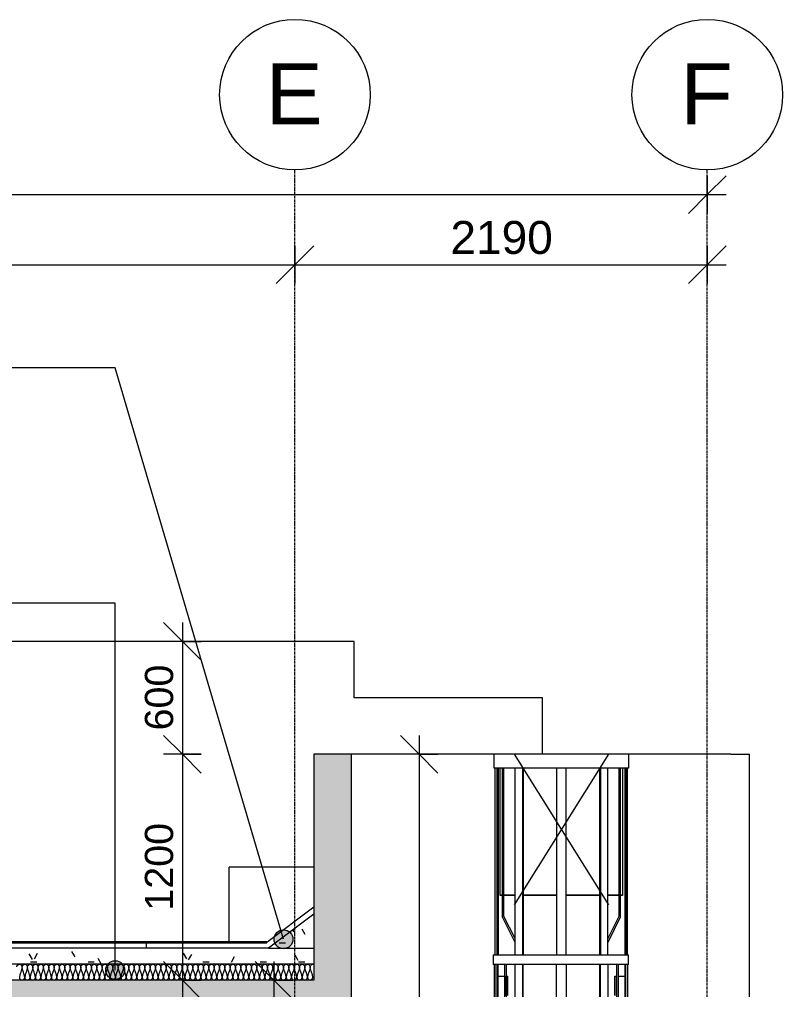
# Model space of a CAD drawing. Header units: millimetres. Extents: x -25665 to 60211, y -6376 to 13478.
# Drawn here: x 3259 to 7312, y 7500 to 12654 of the extents above; entities that cross this region are included whole.
import ezdxf

# ---------------------------------------------------------------- set-up
doc = ezdxf.new("R2010")
doc.units = ezdxf.units.MM
doc.linetypes.add('Grid Line', pattern=[22.225, 12.7, -3.175, 3.175, -3.175])
for name, color, linetype, lineweight in [('A-ANNO-DIMS', 211, 'Continuous', 9), ('A-ANNO-DIMS-100', 211, 'Continuous', 9), ('A-DETL', 90, 'Continuous', 9), ('A-DETL-GENF', 92, 'Continuous', 9), ('A-DETL-THIN', 151, 'Continuous', 9), ('A-FLOR', 192, 'Continuous', 9), ('A-FLOR-MCUT', 51, 'Continuous', 9), ('A-FLOR-PATT', 8, 'Continuous', 35), ('A-GENM', 13, 'Continuous', 9), ('A-WALL', 113, 'Continuous', 9), ('G-ANNO-TEXT', 231, 'Continuous', 9), ('S-GRID', 1, 'Continuous', 9), ('S-GRID-IDEN', 1, 'Continuous', 9)]:
    doc.layers.add(name, color=color, linetype=linetype, lineweight=lineweight)
doc.styles.add('Arial_1', font='arial.ttf', dxfattribs={"height": 325})
doc.styles.add('Arial_4', font='arial.ttf', dxfattribs={"height": 150})
doc.styles.add('Arial_9', font='arial.ttf', dxfattribs={"height": 175})
doc.dimstyles.new('100', dxfattribs={"dimscale": 304.8, "dimtxt": 153.03891, "dimasz": 0.656168, "dimexe": 0.328084, "dimexo": 0.0625, "dimgap": 0.016404, "dimtad": 1, "dimdec": 0, "dimzin": 0, "dimdsep": 46, "dimtxsty": 'Arial_4', "dimblk1": 'OBLIQUE', "dimblk2": 'OBLIQUE', "dimsah": 1, "dimcen": 0.09, "dimdle": 0.328084, "dimazin": 0, "dimtfac": 1, "dimtdec": 4, "dimtix": 1, "dimtmove": 0, "dimatfit": 3, "dimfxl": 0.328084, "dimfxlon": 1, "dimtvp": 1, "dimtolj": 1, "dimtzin": 0, "dimarcsym": 2})
doc.dimstyles.new('grid-dim', dxfattribs={"dimscale": 304.8, "dimtxt": 178.545395, "dimasz": 0.656168, "dimexe": 0.328084, "dimexo": 0.0625, "dimgap": 0.016404, "dimtad": 1, "dimdec": 0, "dimzin": 0, "dimdsep": 46, "dimtxsty": 'Arial_9', "dimblk1": 'OBLIQUE', "dimblk2": 'OBLIQUE', "dimsah": 1, "dimcen": 0.09, "dimdle": 0.328084, "dimazin": 0, "dimtfac": 1, "dimtdec": 4, "dimtix": 1, "dimtmove": 0, "dimatfit": 3, "dimfxl": 0.328084, "dimfxlon": 1, "dimtvp": 1, "dimtolj": 1, "dimtzin": 0, "dimarcsym": 2})
pattern_1 = [(0, (-2066.66, 4700), (406.4, 101.6), [33.528, -271.272, 33.528, -271.272, -1625.6]), (0, (-2066.66, 4700), (406.4, 101.6), [-609.6, 33.528, -576.072, 33.528, -271.272, -711.2]), (0, (-2066.66, 4700), (406.4, 101.6), [-1524, 33.528, -169.672, 33.528, -474.472]), (120, (-1914.26, 4750.8), (-291.1882, 301.1527), [33.528, -271.272, 33.528, -271.272, -1625.6]), (120, (-1914.26, 4750.8), (-291.1882, 301.1527), [-609.6, 33.528, -576.072, 33.528, -271.272, -711.2]), (120, (-1914.26, 4750.8), (-291.1882, 301.1527), [-1524, 33.528, -169.672, 33.528, -474.472]), (240, (-1863.46, 4954), (-115.2118, -402.7527), [33.528, -271.272, 33.528, -271.272, -1625.6]), (240, (-1863.46, 4954), (-115.2118, -402.7527), [-609.6, 33.528, -576.072, 33.528, -271.272, -711.2]), (240, (-1863.46, 4954), (-115.2118, -402.7527), [-1524, 33.528, -169.672, 33.528, -474.472])]

# ---------------------------------------------------------------- blocks, each defined once
blk = doc.blocks.new('Generic Models 2 - Generic Models 1-700113-Section - A')
at = {"layer": 'A-GENM'}
for p in [(7037.2, 8750), (7137.2, 300)]:
    blk.add_line(p, (7137.2, 8750), dxfattribs=at)
blk = doc.blocks.new('Ladder_complete_5314 - Ladder_complete_5314-1763503-Section - A')
at = {"layer": 'A-GENM'}
for p, q in [((5778.4, 8751.8), (5778.4, 8675.6)), ((5779.7, 8751.8), (6494.6, 8751.8)), ((6495.9, 8675.6), (6495.9, 8751.8)), ((6494.6, 8675.6), (5779.7, 8675.6)), ((5785.7, 7685), (5785.7, 8675.6)), ((5794.5, 8675.6), (5794.5, 7685)), ((5800.8, 8675.6), (5800.8, 7685)), ((5822.8, 8675.6), (5822.8, 7886)), ((5832.4, 7888.2), (5832.4, 8675.6)), ((5891.2, 7685), (5891.2, 8675.6)), ((5930.1, 8675.6), (5930.1, 7685)), ((5934.2, 8675.6), (5934.2, 7685)), ((6111.8, 8675.6), (6111.8, 7685)), ((6162.6, 7685), (6162.6, 8675.6)), ((6340.2, 8675.6), (6340.2, 7685)), ((6344.2, 8675.6), (6344.2, 7685)), ((6383.2, 7685), (6383.2, 8675.6)), ((6442, 8675.6), (6442, 7888.2)), ((6451.5, 7886), (6451.5, 8675.6)), ((6473.6, 8675.6), (6473.6, 7685)), ((6479.8, 8675.6), (6479.8, 7685)), ((6488.7, 7685), (6488.7, 8675.6)), ((5891.2, 7770.6), (5832.4, 7888.2)), ((6442, 7888.2), (6383.2, 7770.6)), ((5822.8, 7886), (5891.2, 7749.3)), ((6383.2, 7749.3), (6451.5, 7886)), ((5775.7, 7685), (5775.7, 7634.2)), ((5775.7, 7685), (6493.3, 7685)), ((6493.3, 7634.2), (6493.3, 7685)), ((6493.3, 7634.2), (5775.7, 7634.2)), ((5782.1, 6335.1), (5782.1, 7634.2)), ((5785.7, 6335.1), (5785.7, 7634.2)), ((5794.5, 7634.2), (5794.5, 6335.1)), ((5800.8, 6335.1), (5800.8, 7634.2)), ((5834.7, 7634.2), (5834.7, 6335.1)), ((5844.2, 7634.2), (5844.2, 6335.1)), ((5891.2, 6335.1), (5891.2, 7634.2)), ((5930.1, 7634.2), (5930.1, 6335.1)), ((5934.2, 6335.1), (5934.2, 7634.2)), ((6111.8, 6335.1), (6111.8, 7634.2)), ((6162.6, 7634.2), (6162.6, 6335.1)), ((6340.2, 7634.2), (6340.2, 6335.1)), ((6344.2, 6335.1), (6344.2, 7634.2)), ((6383.2, 7634.2), (6383.2, 6335.1)), ((6430.1, 7634.2), (6430.1, 6335.1)), ((6439.7, 7634.2), (6439.7, 6335.1)), ((6473.6, 7634.2), (6473.6, 6335.1)), ((6479.8, 6335.1), (6479.8, 7634.2)), ((6488.7, 7634.2), (6488.7, 6335.1)), ((5800.6, 7570.7), (5834.7, 7570.7)), ((5844.2, 7570.7), (5853.7, 7570.7)), ((5844.2, 7469.1), (5844.2, 7570.7)), ((5853.7, 7469.1), (5853.7, 7570.7)), ((6420.6, 7570.7), (6430.1, 7570.7)), ((6420.6, 7469.1), (6420.6, 7570.7)), ((6430.1, 7469.1), (6430.1, 7570.7)), ((6439.7, 7570.7), (6473.8, 7570.7))]:
    blk.add_line(p, q, dxfattribs=at)
blk = doc.blocks.new('Chequered plate - Chequered plate-1756850-Section - A')
at = {"layer": 'A-GENM'}
h = blk.add_hatch(dxfattribs=at)
h.set_pattern_fill('FP_12', color=256, style=0, pattern_type=2)
h.set_pattern_definition([(45, (-2066.66, 4700), (-212.132, 212.132), []), (135, (-2066.66, 4700), (-212.132, -212.132), [])])
h.paths.add_polyline_path([(6111.8, 8000), (6111.8, 8004), (5934.2, 8004), (5934.2, 8000), (6071.1, 8000)])
h.paths.add_polyline_path([(6458.6, 8000), (6462.2, 8000), (6462.2, 8004), (6451.5, 8004), (6451.5, 8000)])
h.paths.add_polyline_path([(5815.7, 8000), (5822.8, 8000), (5822.8, 8004), (5812.2, 8004), (5812.2, 8000)])
h.paths.add_polyline_path([(5832.4, 8000), (5891.2, 8000), (5891.2, 8004), (5832.4, 8004)])
h.paths.add_polyline_path([(6423.8, 8000), (6442, 8000), (6442, 8004), (6383.2, 8004), (6383.2, 8000)])
h.paths.add_polyline_path([(6203.2, 8000), (6340.2, 8000), (6340.2, 8004), (6162.6, 8004), (6162.6, 8000)])
for p, q in [((5812.2, 8004), (5822.8, 8004)), ((5812.2, 8000), (5812.2, 8004)), ((5822.8, 8000), (5812.2, 8000)), ((5832.4, 8004), (5891.2, 8004)), ((5891.2, 8000), (5832.4, 8000)), ((5934.2, 8004), (6111.8, 8004)), ((6111.8, 8000), (5934.2, 8000)), ((6162.6, 8004), (6340.2, 8004)), ((6340.2, 8000), (6162.6, 8000)), ((6383.2, 8004), (6442, 8004)), ((6442, 8000), (6383.2, 8000)), ((6451.5, 8004), (6462.2, 8004)), ((6462.2, 8000), (6451.5, 8000)), ((6462.2, 8004), (6462.2, 8000))]:
    blk.add_line(p, q, dxfattribs=at)
blk = doc.blocks.new('Grid - 100-grid-312781-Section - A')
at = {"layer": 'S-GRID-IDEN'}
blk.add_circle((-9887.8, 12254.4), 400, dxfattribs=at)
blk = doc.blocks.new('DIMBLOCK15-Section - A')
at = {"layer": 'A-ANNO-DIMS-100', "transparency": 16777216}
for p, q in [((4125, 9350), (4025, 9450)), ((4125, 9450), (4125, 8750)), ((4225, 9350), (4025, 9350)), ((4125, 9350), (4225, 9250)), ((4125, 9350), (4225, 9350)), ((4125, 8750), (4025, 8850)), ((4225, 8750), (4025, 8750)), ((4125, 8750), (4225, 8650)), ((4125, 8750), (4225, 8750))]:
    blk.add_line(p, q, dxfattribs=at)
at = {"layer": 'A-ANNO-DIMS-100', "color": 0, "transparency": 16777216, "insert": (3925.2, 8876.9), "char_height": 150, "width": 415.324, "attachment_point": 1, "rotation": 90, "line_spacing_factor": 0.941778, "style": 'Arial_4'}
blk.add_mtext('600', dxfattribs=at)
blk = doc.blocks.new('_Oblique')
at = {"color": 0, "linetype": 'ByBlock', "lineweight": -2}
blk.add_line((-0.5, -0.5), (0.5, 0.5), dxfattribs=at)
blk = doc.blocks.new('DIMBLOCK16-Section - A')
at = {"layer": 'A-ANNO-DIMS-100', "transparency": 16777216}
for p, q in [((4125, 8750), (4025, 8850)), ((4225, 8750), (4025, 8750)), ((4125, 8750), (4125, 7550)), ((4125, 8750), (4225, 8650)), ((4125, 8750), (4225, 8750)), ((4125, 7550), (4025, 7650)), ((4225, 7550), (4025, 7550)), ((4125, 7550), (4225, 7450)), ((4125, 7550), (4225, 7550))]:
    blk.add_line(p, q, dxfattribs=at)
at = {"layer": 'A-ANNO-DIMS-100', "color": 0, "transparency": 16777216, "insert": (3925.2, 7919.3), "char_height": 150, "width": 553.765, "attachment_point": 1, "rotation": 90, "line_spacing_factor": 0.941778, "style": 'Arial_4'}
blk.add_mtext('1200', dxfattribs=at)
blk = doc.blocks.new('DIMBLOCK17-Section - A')
at = {"layer": 'A-ANNO-DIMS-100', "transparency": 16777216}
for p, q in [((4125, 7550), (4025, 7650)), ((4225, 7550), (4025, 7550)), ((4125, 7550), (4125, 4050)), ((4125, 7550), (4225, 7450)), ((4125, 7550), (4225, 7550)), ((4125, 4050), (4025, 4150)), ((4225, 4050), (4025, 4050)), ((4125, 4050), (4225, 3950)), ((4125, 4050), (4225, 4050))]:
    blk.add_line(p, q, dxfattribs=at)
at = {"layer": 'A-ANNO-DIMS-100', "color": 0, "transparency": 16777216, "insert": (3925.2, 5569.3), "char_height": 150, "width": 553.765, "attachment_point": 1, "rotation": 90, "line_spacing_factor": 0.941778, "style": 'Arial_4'}
blk.add_mtext('3500', dxfattribs=at)
blk = doc.blocks.new('DIMBLOCK27-Section - A')
at = {"layer": 'A-ANNO-DIMS-100', "transparency": 16777216}
for p, q in [((5382, 8750), (5282, 8850)), ((5382, 8850), (5382, 1650)), ((5482, 8750), (5282, 8750)), ((5382, 8750), (5482, 8650)), ((5382, 8750), (5482, 8750)), ((5382, 1650), (5282, 1750)), ((5282, 1650), (5482, 1650)), ((5382, 1650), (5282, 1650)), ((5382, 1650), (5482, 1550))]:
    blk.add_line(p, q, dxfattribs=at)
at = {"layer": 'A-ANNO-DIMS-100', "color": 0, "transparency": 16777216, "insert": (5182.2, 4969.3), "char_height": 150, "width": 553.765, "attachment_point": 1, "rotation": 90, "line_spacing_factor": 0.941778, "style": 'Arial_4'}
blk.add_mtext('7100', dxfattribs=at)
blk = doc.blocks.new('DIMBLOCK29-Section - A')
at = {"layer": 'A-ANNO-DIMS-100', "transparency": 16777216}
for p, q in [((4610.5, 7550), (4510.5, 7650)), ((4610.5, 7650), (4610.5, 4050)), ((4710.5, 7550), (4510.5, 7550)), ((4610.5, 7550), (4710.5, 7450)), ((4610.5, 7550), (4710.5, 7550)), ((4610.5, 4050), (4510.5, 4150)), ((4710.5, 4050), (4510.5, 4050)), ((4610.5, 4050), (4710.5, 3950)), ((4610.5, 4050), (4710.5, 4050))]:
    blk.add_line(p, q, dxfattribs=at)
at = {"layer": 'A-ANNO-DIMS-100', "color": 0, "transparency": 16777216, "insert": (4410.8, 5569.3), "char_height": 150, "width": 553.765, "attachment_point": 1, "rotation": 90, "line_spacing_factor": 0.941778, "style": 'Arial_4'}
blk.add_mtext('3500', dxfattribs=at)
blk = doc.blocks.new('DIMBLOCK41-Section - A')
at = {"layer": 'A-ANNO-DIMS-100', "transparency": 16777216}
for p, q in [((537.2, 11351.2), (637.2, 11451.2)), ((537.2, 11451.2), (537.2, 11251.2)), ((537.2, 11351.2), (537.2, 11451.2)), ((4722.2, 11351.2), (4822.2, 11451.2)), ((4722.2, 11451.2), (4722.2, 11251.2)), ((4722.2, 11351.2), (4722.2, 11451.2)), ((537.2, 11351.2), (437.2, 11251.2)), ((537.2, 11351.2), (4722.2, 11351.2)), ((4722.2, 11351.2), (4622.2, 11251.2))]:
    blk.add_line(p, q, dxfattribs=at)
at = {"layer": 'A-ANNO-DIMS-100', "color": 0, "transparency": 16777216, "insert": (2360.5, 11583.4), "char_height": 175, "width": 646.06, "attachment_point": 1, "line_spacing_factor": 0.941778, "style": 'Arial_9'}
blk.add_mtext('4185', dxfattribs=at)
blk = doc.blocks.new('DIMBLOCK42-Section - A')
at = {"layer": 'A-ANNO-DIMS-100', "transparency": 16777216}
for p, q in [((4722.2, 11351.2), (4822.2, 11451.2)), ((4722.2, 11451.2), (4722.2, 11251.2)), ((4722.2, 11351.2), (4722.2, 11451.2)), ((6912.2, 11351.2), (7012.2, 11451.2)), ((6912.2, 11451.2), (6912.2, 11251.2)), ((6912.2, 11351.2), (6912.2, 11451.2)), ((4722.2, 11351.2), (4622.2, 11251.2)), ((4722.2, 11351.2), (7012.2, 11351.2)), ((6912.2, 11351.2), (6812.2, 11251.2))]:
    blk.add_line(p, q, dxfattribs=at)
at = {"layer": 'A-ANNO-DIMS-100', "color": 0, "transparency": 16777216, "insert": (5548, 11583.4), "char_height": 175, "width": 646.06, "attachment_point": 1, "line_spacing_factor": 0.941778, "style": 'Arial_9'}
blk.add_mtext('2190', dxfattribs=at)
blk = doc.blocks.new('DIMBLOCK43-Section - A')
at = {"layer": 'A-ANNO-DIMS-100', "transparency": 16777216}
for p, q in [((-17977.8, 11723.7), (-17877.8, 11823.7)), ((-17977.8, 11823.7), (-17977.8, 11623.7)), ((-17977.8, 11723.7), (-17977.8, 11823.7)), ((6912.2, 11723.7), (7012.2, 11823.7)), ((6912.2, 11823.7), (6912.2, 11623.7)), ((6912.2, 11723.7), (6912.2, 11823.7)), ((-18077.8, 11723.7), (7012.2, 11723.7)), ((-17977.8, 11723.7), (-18077.8, 11623.7)), ((6912.2, 11723.7), (6812.2, 11623.7))]:
    blk.add_line(p, q, dxfattribs=at)
at = {"layer": 'A-ANNO-DIMS-100', "color": 0, "transparency": 16777216, "insert": (-5869.3, 11955.9), "char_height": 175, "width": 807.575, "attachment_point": 1, "line_spacing_factor": 0.941778, "style": 'Arial_9'}
blk.add_mtext('24890', dxfattribs=at)

msp = doc.modelspace()

# ---------------------------------------------------------------- hatches: boundary and pattern name
at = {"layer": 'A-DETL-GENF'}
h = msp.add_hatch(color=253, dxfattribs=at)
h.paths.add_polyline_path([(4981.3, 7050), (5022.2, 7050), (5022.2, 8750), (4822.2, 8750), (4822.2, 7550), (-6827.8, 7550), (-6827.8, 7690), (-7027.8, 7690), (-7027.8, 7550), (-8428.1, 7550), (-8428.1, 7850), (-8678.1, 7850), (-8678.1, 7050), (-8428.1, 7050), (-8428.1, 7350), (4772.2, 7350), (4772.2, 7050), (4933.8, 7050)])
h.paths.add_polyline_path([(-7027.8, 7950), (-6827.8, 7950), (-6827.8, 8750), (-7027.8, 8750), (-7027.8, 8630.9)])
at = {"layer": 'A-DETL-GENF', "lineweight": 18}
h = msp.add_hatch(dxfattribs=at)
h.set_pattern_fill('FP_3', color=250, style=0, pattern_type=2)
h.set_pattern_definition(pattern_1)
h.paths.add_polyline_path([(4822.2, 7720), (4822.2, 7900), (4582.2, 7720), (4772.2, 7720)])
at = {"layer": 'A-FLOR-PATT', "lineweight": 9}
h = msp.add_hatch(dxfattribs=at)
h.set_pattern_fill('FP_2', color=256, style=0, pattern_type=2)
h.set_pattern_definition([(90, (-2066.7, 4700), (-2000, 1e-13), [])])
h.paths.add_polyline_path([(-2060.1, 7720), (4582.2, 7720), (4572.2, 7750), (-2060.1, 7750)])
h = msp.add_hatch(dxfattribs=at)
h.set_pattern_fill('FP_3', color=256, style=0, pattern_type=2)
h.set_pattern_definition(pattern_1)
h.paths.add_polyline_path([(3394.4, 7635), (4822.2, 7635), (4822.2, 7720), (-2060.1, 7720), (-2060.1, 7635), (3187.2, 7635)])
at = {"layer": 'G-ANNO-TEXT'}
h = msp.add_hatch(color=7, dxfattribs=at)
edge = h.paths.add_edge_path()
edge.add_arc((4661.7, 7767.3), 50, 0, 360)
h = msp.add_hatch(color=7, dxfattribs=at)
edge = h.paths.add_edge_path()
edge.add_arc((3767.6, 7603.6), 50, 0, 360)

# ---------------------------------------------------------------- linework, layer by layer
at = {"layer": 'A-DETL'}
for points in [[(3244.7, 7620.8), (3244.7, 7627.5), (3258.8, 7642.5), (3273, 7627.5), (3273, 7620.8)], [(3273, 7620.8), (3273, 7627.5), (3287.2, 7642.5), (3301.3, 7627.5), (3301.3, 7620.8)], [(3301.3, 7620.8), (3301.3, 7627.5), (3315.5, 7642.5), (3329.7, 7627.5), (3329.7, 7620.8)], [(3329.7, 7620.8), (3329.7, 7627.5), (3343.8, 7642.5), (3358, 7627.5), (3358, 7620.8)], [(3358, 7620.8), (3358, 7627.5), (3372.2, 7642.5), (3386.3, 7627.5), (3386.3, 7620.8)], [(3386.3, 7620.8), (3386.3, 7627.5), (3400.5, 7642.5), (3414.7, 7627.5), (3414.7, 7620.8)], [(3414.7, 7620.8), (3414.7, 7627.5), (3428.8, 7642.5), (3443, 7627.5), (3443, 7620.8)], [(3443, 7620.8), (3443, 7627.5), (3457.2, 7642.5), (3471.3, 7627.5), (3471.3, 7620.8)], [(3471.3, 7620.8), (3471.3, 7627.5), (3485.5, 7642.5), (3499.7, 7627.5), (3499.7, 7620.8)], [(3499.7, 7620.8), (3499.7, 7627.5), (3513.8, 7642.5), (3528, 7627.5), (3528, 7620.8)], [(3528, 7620.8), (3528, 7627.5), (3542.2, 7642.5), (3556.3, 7627.5), (3556.3, 7620.8)], [(3556.3, 7620.8), (3556.3, 7627.5), (3570.5, 7642.5), (3584.7, 7627.5), (3584.7, 7620.8)], [(3584.7, 7620.8), (3584.7, 7627.5), (3598.8, 7642.5), (3613, 7627.5), (3613, 7620.8)], [(3613, 7620.8), (3613, 7627.5), (3627.2, 7642.5), (3641.3, 7627.5), (3641.3, 7620.8)], [(3641.3, 7620.8), (3641.3, 7627.5), (3655.5, 7642.5), (3669.7, 7627.5), (3669.7, 7620.8)], [(3669.7, 7620.8), (3669.7, 7627.5), (3683.8, 7642.5), (3698, 7627.5), (3698, 7620.8)], [(3698, 7620.8), (3698, 7627.5), (3712.2, 7642.5), (3726.3, 7627.5), (3726.3, 7620.8)], [(3726.3, 7620.8), (3726.3, 7627.5), (3740.5, 7642.5), (3754.7, 7627.5), (3754.7, 7620.8)], [(3754.7, 7620.8), (3754.7, 7627.5), (3768.8, 7642.5), (3783, 7627.5), (3783, 7620.8)], [(3783, 7620.8), (3783, 7627.5), (3797.2, 7642.5), (3811.3, 7627.5), (3811.3, 7620.8)], [(3811.3, 7620.8), (3811.3, 7627.5), (3825.5, 7642.5), (3839.7, 7627.5), (3839.7, 7620.8)], [(3839.7, 7620.8), (3839.7, 7627.5), (3853.8, 7642.5), (3868, 7627.5), (3868, 7620.8)], [(3868, 7620.8), (3868, 7627.5), (3882.2, 7642.5), (3896.3, 7627.5), (3896.3, 7620.8)], [(3896.3, 7620.8), (3896.3, 7627.5), (3910.5, 7642.5), (3924.7, 7627.5), (3924.7, 7620.8)], [(3924.7, 7620.8), (3924.7, 7627.5), (3938.8, 7642.5), (3953, 7627.5), (3953, 7620.8)], [(3953, 7620.8), (3953, 7627.5), (3967.2, 7642.5), (3981.3, 7627.5), (3981.3, 7620.8)], [(3981.3, 7620.8), (3981.3, 7627.5), (3995.5, 7642.5), (4009.7, 7627.5), (4009.7, 7620.8)], [(4009.7, 7620.8), (4009.7, 7627.5), (4023.8, 7642.5), (4038, 7627.5), (4038, 7620.8)], [(4038, 7620.8), (4038, 7627.5), (4052.2, 7642.5), (4066.3, 7627.5), (4066.3, 7620.8)], [(4066.3, 7620.8), (4066.3, 7627.5), (4080.5, 7642.5), (4094.7, 7627.5), (4094.7, 7620.8)], [(4094.7, 7620.8), (4094.7, 7627.5), (4108.8, 7642.5), (4123, 7627.5), (4123, 7620.8)], [(4123, 7620.8), (4123, 7627.5), (4137.2, 7642.5), (4151.3, 7627.5), (4151.3, 7620.8)], [(4151.3, 7620.8), (4151.3, 7627.5), (4165.5, 7642.5), (4179.7, 7627.5), (4179.7, 7620.8)], [(4179.7, 7620.8), (4179.7, 7627.5), (4193.8, 7642.5), (4208, 7627.5), (4208, 7620.8)], [(4208, 7620.8), (4208, 7627.5), (4222.2, 7642.5), (4236.3, 7627.5), (4236.3, 7620.8)], [(4236.3, 7620.8), (4236.3, 7627.5), (4250.5, 7642.5), (4264.7, 7627.5), (4264.7, 7620.8)], [(4264.7, 7620.8), (4264.7, 7627.5), (4278.8, 7642.5), (4293, 7627.5), (4293, 7620.8)], [(4293, 7620.8), (4293, 7627.5), (4307.2, 7642.5), (4321.3, 7627.5), (4321.3, 7620.8)], [(4321.3, 7620.8), (4321.3, 7627.5), (4335.5, 7642.5), (4349.7, 7627.5), (4349.7, 7620.8)], [(4349.7, 7620.8), (4349.7, 7627.5), (4363.8, 7642.5), (4378, 7627.5), (4378, 7620.8)], [(4378, 7620.8), (4378, 7627.5), (4392.2, 7642.5), (4406.3, 7627.5), (4406.3, 7620.8)], [(4406.3, 7620.8), (4406.3, 7627.5), (4420.5, 7642.5), (4434.7, 7627.5), (4434.7, 7620.8)], [(4434.7, 7620.8), (4434.7, 7627.5), (4448.8, 7642.5), (4463, 7627.5), (4463, 7620.8)], [(4463, 7620.8), (4463, 7627.5), (4477.2, 7642.5), (4491.3, 7627.5), (4491.3, 7620.8)], [(4491.3, 7620.8), (4491.3, 7627.5), (4505.5, 7642.5), (4519.7, 7627.5), (4519.7, 7620.8)], [(4519.7, 7620.8), (4519.7, 7627.5), (4533.8, 7642.5), (4548, 7627.5), (4548, 7620.8)], [(4548, 7620.8), (4548, 7627.5), (4562.2, 7642.5), (4576.3, 7627.5), (4576.3, 7620.8)], [(4576.3, 7620.8), (4576.3, 7627.5), (4590.5, 7642.5), (4604.7, 7627.5), (4604.7, 7620.8)], [(4604.7, 7620.8), (4604.7, 7627.5), (4618.8, 7642.5), (4633, 7627.5), (4633, 7620.8)], [(4633, 7620.8), (4633, 7627.5), (4647.2, 7642.5), (4661.3, 7627.5), (4661.3, 7620.8)], [(4661.3, 7620.8), (4661.3, 7627.5), (4675.5, 7642.5), (4689.7, 7627.5), (4689.7, 7620.8)], [(4689.7, 7620.8), (4689.7, 7627.5), (4703.8, 7642.5), (4718, 7627.5), (4718, 7620.8)], [(4718, 7620.8), (4718, 7627.5), (4732.2, 7642.5), (4746.3, 7627.5), (4746.3, 7620.8)], [(4746.3, 7620.8), (4746.3, 7627.5), (4760.5, 7642.5), (4774.7, 7627.5), (4774.7, 7620.8)], [(4774.7, 7620.8), (4774.7, 7627.5), (4788.8, 7642.5), (4803, 7627.5), (4803, 7620.8)], [(4803, 7620.8), (4803, 7627.5), (4810.5, 7635), (4817.2, 7635)], [(3273, 7620.8), (3273, 7601.4), (3258.8, 7583.6), (3258.8, 7564.2)], [(3287.2, 7564.2), (3287.2, 7583.6), (3273, 7601.4), (3273, 7620.8)], [(3301.3, 7620.8), (3301.3, 7601.4), (3287.2, 7583.6), (3287.2, 7564.2)], [(3315.5, 7564.2), (3315.5, 7583.6), (3301.3, 7601.4), (3301.3, 7620.8)], [(3329.7, 7620.8), (3329.7, 7601.4), (3315.5, 7583.6), (3315.5, 7564.2)], [(3343.8, 7564.2), (3343.8, 7583.6), (3329.7, 7601.4), (3329.7, 7620.8)], [(3358, 7620.8), (3358, 7601.4), (3343.8, 7583.6), (3343.8, 7564.2)], [(3372.2, 7564.2), (3372.2, 7583.6), (3358, 7601.4), (3358, 7620.8)], [(3386.3, 7620.8), (3386.3, 7601.4), (3372.2, 7583.6), (3372.2, 7564.2)], [(3400.5, 7564.2), (3400.5, 7583.6), (3386.3, 7601.4), (3386.3, 7620.8)], [(3414.7, 7620.8), (3414.7, 7601.4), (3400.5, 7583.6), (3400.5, 7564.2)], [(3428.8, 7564.2), (3428.8, 7583.6), (3414.7, 7601.4), (3414.7, 7620.8)], [(3443, 7620.8), (3443, 7601.4), (3428.8, 7583.6), (3428.8, 7564.2)], [(3457.2, 7564.2), (3457.2, 7583.6), (3443, 7601.4), (3443, 7620.8)], [(3471.3, 7620.8), (3471.3, 7601.4), (3457.2, 7583.6), (3457.2, 7564.2)], [(3485.5, 7564.2), (3485.5, 7583.6), (3471.3, 7601.4), (3471.3, 7620.8)], [(3499.7, 7620.8), (3499.7, 7601.4), (3485.5, 7583.6), (3485.5, 7564.2)], [(3513.8, 7564.2), (3513.8, 7583.6), (3499.7, 7601.4), (3499.7, 7620.8)], [(3528, 7620.8), (3528, 7601.4), (3513.8, 7583.6), (3513.8, 7564.2)], [(3542.2, 7564.2), (3542.2, 7583.6), (3528, 7601.4), (3528, 7620.8)], [(3556.3, 7620.8), (3556.3, 7601.4), (3542.2, 7583.6), (3542.2, 7564.2)], [(3570.5, 7564.2), (3570.5, 7583.6), (3556.3, 7601.4), (3556.3, 7620.8)], [(3584.7, 7620.8), (3584.7, 7601.4), (3570.5, 7583.6), (3570.5, 7564.2)], [(3598.8, 7564.2), (3598.8, 7583.6), (3584.7, 7601.4), (3584.7, 7620.8)], [(3613, 7620.8), (3613, 7601.4), (3598.8, 7583.6), (3598.8, 7564.2)], [(3627.2, 7564.2), (3627.2, 7583.6), (3613, 7601.4), (3613, 7620.8)], [(3641.3, 7620.8), (3641.3, 7601.4), (3627.2, 7583.6), (3627.2, 7564.2)], [(3655.5, 7564.2), (3655.5, 7583.6), (3641.3, 7601.4), (3641.3, 7620.8)], [(3669.7, 7620.8), (3669.7, 7601.4), (3655.5, 7583.6), (3655.5, 7564.2)], [(3683.8, 7564.2), (3683.8, 7583.6), (3669.7, 7601.4), (3669.7, 7620.8)], [(3698, 7620.8), (3698, 7601.4), (3683.8, 7583.6), (3683.8, 7564.2)], [(3712.2, 7564.2), (3712.2, 7583.6), (3698, 7601.4), (3698, 7620.8)], [(3726.3, 7620.8), (3726.3, 7601.4), (3712.2, 7583.6), (3712.2, 7564.2)], [(3740.5, 7564.2), (3740.5, 7583.6), (3726.3, 7601.4), (3726.3, 7620.8)], [(3754.7, 7620.8), (3754.7, 7601.4), (3740.5, 7583.6), (3740.5, 7564.2)], [(3768.8, 7564.2), (3768.8, 7583.6), (3754.7, 7601.4), (3754.7, 7620.8)], [(3783, 7620.8), (3783, 7601.4), (3768.8, 7583.6), (3768.8, 7564.2)], [(3797.2, 7564.2), (3797.2, 7583.6), (3783, 7601.4), (3783, 7620.8)], [(3811.3, 7620.8), (3811.3, 7601.4), (3797.2, 7583.6), (3797.2, 7564.2)], [(3825.5, 7564.2), (3825.5, 7583.6), (3811.3, 7601.4), (3811.3, 7620.8)], [(3839.7, 7620.8), (3839.7, 7601.4), (3825.5, 7583.6), (3825.5, 7564.2)], [(3853.8, 7564.2), (3853.8, 7583.6), (3839.7, 7601.4), (3839.7, 7620.8)], [(3868, 7620.8), (3868, 7601.4), (3853.8, 7583.6), (3853.8, 7564.2)], [(3882.2, 7564.2), (3882.2, 7583.6), (3868, 7601.4), (3868, 7620.8)], [(3896.3, 7620.8), (3896.3, 7601.4), (3882.2, 7583.6), (3882.2, 7564.2)], [(3910.5, 7564.2), (3910.5, 7583.6), (3896.3, 7601.4), (3896.3, 7620.8)], [(3924.7, 7620.8), (3924.7, 7601.4), (3910.5, 7583.6), (3910.5, 7564.2)], [(3938.8, 7564.2), (3938.8, 7583.6), (3924.7, 7601.4), (3924.7, 7620.8)], [(3953, 7620.8), (3953, 7601.4), (3938.8, 7583.6), (3938.8, 7564.2)], [(3967.2, 7564.2), (3967.2, 7583.6), (3953, 7601.4), (3953, 7620.8)], [(3981.3, 7620.8), (3981.3, 7601.4), (3967.2, 7583.6), (3967.2, 7564.2)], [(3995.5, 7564.2), (3995.5, 7583.6), (3981.3, 7601.4), (3981.3, 7620.8)], [(4009.7, 7620.8), (4009.7, 7601.4), (3995.5, 7583.6), (3995.5, 7564.2)], [(4023.8, 7564.2), (4023.8, 7583.6), (4009.7, 7601.4), (4009.7, 7620.8)], [(4038, 7620.8), (4038, 7601.4), (4023.8, 7583.6), (4023.8, 7564.2)], [(4052.2, 7564.2), (4052.2, 7583.6), (4038, 7601.4), (4038, 7620.8)], [(4066.3, 7620.8), (4066.3, 7601.4), (4052.2, 7583.6), (4052.2, 7564.2)], [(4080.5, 7564.2), (4080.5, 7583.6), (4066.3, 7601.4), (4066.3, 7620.8)], [(4094.7, 7620.8), (4094.7, 7601.4), (4080.5, 7583.6), (4080.5, 7564.2)], [(4108.8, 7564.2), (4108.8, 7583.6), (4094.7, 7601.4), (4094.7, 7620.8)], [(4123, 7620.8), (4123, 7601.4), (4108.8, 7583.6), (4108.8, 7564.2)], [(4137.2, 7564.2), (4137.2, 7583.6), (4123, 7601.4), (4123, 7620.8)], [(4151.3, 7620.8), (4151.3, 7601.4), (4137.2, 7583.6), (4137.2, 7564.2)], [(4165.5, 7564.2), (4165.5, 7583.6), (4151.3, 7601.4), (4151.3, 7620.8)], [(4179.7, 7620.8), (4179.7, 7601.4), (4165.5, 7583.6), (4165.5, 7564.2)], [(4193.8, 7564.2), (4193.8, 7583.6), (4179.7, 7601.4), (4179.7, 7620.8)], [(4208, 7620.8), (4208, 7601.4), (4193.8, 7583.6), (4193.8, 7564.2)], [(4222.2, 7564.2), (4222.2, 7583.6), (4208, 7601.4), (4208, 7620.8)], [(4236.3, 7620.8), (4236.3, 7601.4), (4222.2, 7583.6), (4222.2, 7564.2)], [(4250.5, 7564.2), (4250.5, 7583.6), (4236.3, 7601.4), (4236.3, 7620.8)], [(4264.7, 7620.8), (4264.7, 7601.4), (4250.5, 7583.6), (4250.5, 7564.2)], [(4278.8, 7564.2), (4278.8, 7583.6), (4264.7, 7601.4), (4264.7, 7620.8)], [(4293, 7620.8), (4293, 7601.4), (4278.8, 7583.6), (4278.8, 7564.2)], [(4307.2, 7564.2), (4307.2, 7583.6), (4293, 7601.4), (4293, 7620.8)], [(4321.3, 7620.8), (4321.3, 7601.4), (4307.2, 7583.6), (4307.2, 7564.2)], [(4335.5, 7564.2), (4335.5, 7583.6), (4321.3, 7601.4), (4321.3, 7620.8)], [(4349.7, 7620.8), (4349.7, 7601.4), (4335.5, 7583.6), (4335.5, 7564.2)], [(4363.8, 7564.2), (4363.8, 7583.6), (4349.7, 7601.4), (4349.7, 7620.8)], [(4378, 7620.8), (4378, 7601.4), (4363.8, 7583.6), (4363.8, 7564.2)], [(4392.2, 7564.2), (4392.2, 7583.6), (4378, 7601.4), (4378, 7620.8)], [(4406.3, 7620.8), (4406.3, 7601.4), (4392.2, 7583.6), (4392.2, 7564.2)], [(4420.5, 7564.2), (4420.5, 7583.6), (4406.3, 7601.4), (4406.3, 7620.8)], [(4434.7, 7620.8), (4434.7, 7601.4), (4420.5, 7583.6), (4420.5, 7564.2)], [(4448.8, 7564.2), (4448.8, 7583.6), (4434.7, 7601.4), (4434.7, 7620.8)], [(4463, 7620.8), (4463, 7601.4), (4448.8, 7583.6), (4448.8, 7564.2)], [(4477.2, 7564.2), (4477.2, 7583.6), (4463, 7601.4), (4463, 7620.8)], [(4491.3, 7620.8), (4491.3, 7601.4), (4477.2, 7583.6), (4477.2, 7564.2)], [(4505.5, 7564.2), (4505.5, 7583.6), (4491.3, 7601.4), (4491.3, 7620.8)], [(4519.7, 7620.8), (4519.7, 7601.4), (4505.5, 7583.6), (4505.5, 7564.2)], [(4533.8, 7564.2), (4533.8, 7583.6), (4519.7, 7601.4), (4519.7, 7620.8)], [(4548, 7620.8), (4548, 7601.4), (4533.8, 7583.6), (4533.8, 7564.2)], [(4562.2, 7564.2), (4562.2, 7583.6), (4548, 7601.4), (4548, 7620.8)], [(4576.3, 7620.8), (4576.3, 7601.4), (4562.2, 7583.6), (4562.2, 7564.2)], [(4590.5, 7564.2), (4590.5, 7583.6), (4576.3, 7601.4), (4576.3, 7620.8)], [(4604.7, 7620.8), (4604.7, 7601.4), (4590.5, 7583.6), (4590.5, 7564.2)], [(4618.8, 7564.2), (4618.8, 7583.6), (4604.7, 7601.4), (4604.7, 7620.8)], [(4633, 7620.8), (4633, 7601.4), (4618.8, 7583.6), (4618.8, 7564.2)], [(4647.2, 7564.2), (4647.2, 7583.6), (4633, 7601.4), (4633, 7620.8)], [(4661.3, 7620.8), (4661.3, 7601.4), (4647.2, 7583.6), (4647.2, 7564.2)], [(4675.5, 7564.2), (4675.5, 7583.6), (4661.3, 7601.4), (4661.3, 7620.8)], [(4689.7, 7620.8), (4689.7, 7601.4), (4675.5, 7583.6), (4675.5, 7564.2)], [(4703.8, 7564.2), (4703.8, 7583.6), (4689.7, 7601.4), (4689.7, 7620.8)], [(4718, 7620.8), (4718, 7601.4), (4703.8, 7583.6), (4703.8, 7564.2)], [(4732.2, 7564.2), (4732.2, 7583.6), (4718, 7601.4), (4718, 7620.8)], [(4746.3, 7620.8), (4746.3, 7601.4), (4732.2, 7583.6), (4732.2, 7564.2)], [(4760.5, 7564.2), (4760.5, 7583.6), (4746.3, 7601.4), (4746.3, 7620.8)], [(4774.7, 7620.8), (4774.7, 7601.4), (4760.5, 7583.6), (4760.5, 7564.2)], [(4788.8, 7564.2), (4788.8, 7583.6), (4774.7, 7601.4), (4774.7, 7620.8)], [(4803, 7620.8), (4803, 7601.4), (4788.8, 7583.6), (4788.8, 7564.2)], [(4817.2, 7564.2), (4817.2, 7583.6), (4803, 7601.4), (4803, 7620.8)], [(3258.8, 7564.2), (3258.8, 7557.5), (3273, 7542.5), (3287.2, 7557.5), (3287.2, 7564.2)], [(3287.2, 7564.2), (3287.2, 7557.5), (3301.3, 7542.5), (3315.5, 7557.5), (3315.5, 7564.2)], [(3315.5, 7564.2), (3315.5, 7557.5), (3329.7, 7542.5), (3343.8, 7557.5), (3343.8, 7564.2)], [(3343.8, 7564.2), (3343.8, 7557.5), (3358, 7542.5), (3372.2, 7557.5), (3372.2, 7564.2)], [(3372.2, 7564.2), (3372.2, 7557.5), (3386.3, 7542.5), (3400.5, 7557.5), (3400.5, 7564.2)], [(3400.5, 7564.2), (3400.5, 7557.5), (3414.7, 7542.5), (3428.8, 7557.5), (3428.8, 7564.2)], [(3428.8, 7564.2), (3428.8, 7557.5), (3443, 7542.5), (3457.2, 7557.5), (3457.2, 7564.2)], [(3457.2, 7564.2), (3457.2, 7557.5), (3471.3, 7542.5), (3485.5, 7557.5), (3485.5, 7564.2)], [(3485.5, 7564.2), (3485.5, 7557.5), (3499.7, 7542.5), (3513.8, 7557.5), (3513.8, 7564.2)], [(3513.8, 7564.2), (3513.8, 7557.5), (3528, 7542.5), (3542.2, 7557.5), (3542.2, 7564.2)], [(3542.2, 7564.2), (3542.2, 7557.5), (3556.3, 7542.5), (3570.5, 7557.5), (3570.5, 7564.2)], [(3570.5, 7564.2), (3570.5, 7557.5), (3584.7, 7542.5), (3598.8, 7557.5), (3598.8, 7564.2)], [(3598.8, 7564.2), (3598.8, 7557.5), (3613, 7542.5), (3627.2, 7557.5), (3627.2, 7564.2)], [(3627.2, 7564.2), (3627.2, 7557.5), (3641.3, 7542.5), (3655.5, 7557.5), (3655.5, 7564.2)], [(3655.5, 7564.2), (3655.5, 7557.5), (3669.7, 7542.5), (3683.8, 7557.5), (3683.8, 7564.2)], [(3683.8, 7564.2), (3683.8, 7557.5), (3698, 7542.5), (3712.2, 7557.5), (3712.2, 7564.2)], [(3712.2, 7564.2), (3712.2, 7557.5), (3726.3, 7542.5), (3740.5, 7557.5), (3740.5, 7564.2)], [(3740.5, 7564.2), (3740.5, 7557.5), (3754.7, 7542.5), (3768.8, 7557.5), (3768.8, 7564.2)], [(3768.8, 7564.2), (3768.8, 7557.5), (3783, 7542.5), (3797.2, 7557.5), (3797.2, 7564.2)], [(3797.2, 7564.2), (3797.2, 7557.5), (3811.3, 7542.5), (3825.5, 7557.5), (3825.5, 7564.2)], [(3825.5, 7564.2), (3825.5, 7557.5), (3839.7, 7542.5), (3853.8, 7557.5), (3853.8, 7564.2)], [(3853.8, 7564.2), (3853.8, 7557.5), (3868, 7542.5), (3882.2, 7557.5), (3882.2, 7564.2)], [(3882.2, 7564.2), (3882.2, 7557.5), (3896.3, 7542.5), (3910.5, 7557.5), (3910.5, 7564.2)], [(3910.5, 7564.2), (3910.5, 7557.5), (3924.7, 7542.5), (3938.8, 7557.5), (3938.8, 7564.2)], [(3938.8, 7564.2), (3938.8, 7557.5), (3953, 7542.5), (3967.2, 7557.5), (3967.2, 7564.2)], [(3967.2, 7564.2), (3967.2, 7557.5), (3981.3, 7542.5), (3995.5, 7557.5), (3995.5, 7564.2)], [(3995.5, 7564.2), (3995.5, 7557.5), (4009.7, 7542.5), (4023.8, 7557.5), (4023.8, 7564.2)], [(4023.8, 7564.2), (4023.8, 7557.5), (4038, 7542.5), (4052.2, 7557.5), (4052.2, 7564.2)], [(4052.2, 7564.2), (4052.2, 7557.5), (4066.3, 7542.5), (4080.5, 7557.5), (4080.5, 7564.2)], [(4080.5, 7564.2), (4080.5, 7557.5), (4094.7, 7542.5), (4108.8, 7557.5), (4108.8, 7564.2)], [(4108.8, 7564.2), (4108.8, 7557.5), (4123, 7542.5), (4137.2, 7557.5), (4137.2, 7564.2)], [(4137.2, 7564.2), (4137.2, 7557.5), (4151.3, 7542.5), (4165.5, 7557.5), (4165.5, 7564.2)], [(4165.5, 7564.2), (4165.5, 7557.5), (4179.7, 7542.5), (4193.8, 7557.5), (4193.8, 7564.2)], [(4193.8, 7564.2), (4193.8, 7557.5), (4208, 7542.5), (4222.2, 7557.5), (4222.2, 7564.2)], [(4222.2, 7564.2), (4222.2, 7557.5), (4236.3, 7542.5), (4250.5, 7557.5), (4250.5, 7564.2)], [(4250.5, 7564.2), (4250.5, 7557.5), (4264.7, 7542.5), (4278.8, 7557.5), (4278.8, 7564.2)], [(4278.8, 7564.2), (4278.8, 7557.5), (4293, 7542.5), (4307.2, 7557.5), (4307.2, 7564.2)], [(4307.2, 7564.2), (4307.2, 7557.5), (4321.3, 7542.5), (4335.5, 7557.5), (4335.5, 7564.2)], [(4335.5, 7564.2), (4335.5, 7557.5), (4349.7, 7542.5), (4363.8, 7557.5), (4363.8, 7564.2)], [(4363.8, 7564.2), (4363.8, 7557.5), (4378, 7542.5), (4392.2, 7557.5), (4392.2, 7564.2)], [(4392.2, 7564.2), (4392.2, 7557.5), (4406.3, 7542.5), (4420.5, 7557.5), (4420.5, 7564.2)], [(4420.5, 7564.2), (4420.5, 7557.5), (4434.7, 7542.5), (4448.8, 7557.5), (4448.8, 7564.2)], [(4448.8, 7564.2), (4448.8, 7557.5), (4463, 7542.5), (4477.2, 7557.5), (4477.2, 7564.2)], [(4477.2, 7564.2), (4477.2, 7557.5), (4491.3, 7542.5), (4505.5, 7557.5), (4505.5, 7564.2)], [(4505.5, 7564.2), (4505.5, 7557.5), (4519.7, 7542.5), (4533.8, 7557.5), (4533.8, 7564.2)], [(4533.8, 7564.2), (4533.8, 7557.5), (4548, 7542.5), (4562.2, 7557.5), (4562.2, 7564.2)], [(4562.2, 7564.2), (4562.2, 7557.5), (4576.3, 7542.5), (4590.5, 7557.5), (4590.5, 7564.2)], [(4590.5, 7564.2), (4590.5, 7557.5), (4604.7, 7542.5), (4618.8, 7557.5), (4618.8, 7564.2)], [(4618.8, 7564.2), (4618.8, 7557.5), (4633, 7542.5), (4647.2, 7557.5), (4647.2, 7564.2)], [(4647.2, 7564.2), (4647.2, 7557.5), (4661.3, 7542.5), (4675.5, 7557.5), (4675.5, 7564.2)], [(4675.5, 7564.2), (4675.5, 7557.5), (4689.7, 7542.5), (4703.8, 7557.5), (4703.8, 7564.2)], [(4703.8, 7564.2), (4703.8, 7557.5), (4718, 7542.5), (4732.2, 7557.5), (4732.2, 7564.2)], [(4732.2, 7564.2), (4732.2, 7557.5), (4746.3, 7542.5), (4760.5, 7557.5), (4760.5, 7564.2)], [(4760.5, 7564.2), (4760.5, 7557.5), (4774.7, 7542.5), (4788.8, 7557.5), (4788.8, 7564.2)], [(4788.8, 7564.2), (4788.8, 7557.5), (4803, 7542.5), (4817.2, 7557.5), (4817.2, 7564.2)]]:
    msp.add_open_spline(points, degree=3, dxfattribs=at)
at = {"layer": 'A-DETL-THIN'}
for p, q in [((5022.2, 8750), (4822.2, 8750)), ((4822.2, 8750), (4822.2, 7550)), ((5022.2, 7050), (5022.2, 8750)), ((5887.2, 8750), (6387.2, 7950)), ((6387.2, 8750), (5887.2, 7950)), ((4822.2, 7937.5), (4572.2, 7750)), ((4822.2, 7900), (4582.2, 7720)), ((4582.2, 7720), (4822.2, 7720)), ((4822.2, 7550), (-6827.8, 7550))]:
    msp.add_line(p, q, dxfattribs=at)
at = {"layer": 'A-FLOR', "lineweight": 35}
msp.add_line((4572.2, 7750), (-6827.8, 7750), dxfattribs=at)
at = {"layer": 'A-FLOR-MCUT'}
for p, q in [((4582.2, 7720), (-8188.1, 7720)), ((4822.2, 7635), (-6827.8, 7635))]:
    msp.add_line(p, q, dxfattribs=at)
at = {"layer": 'A-WALL'}
for p, q in [((5037.2, 9350), (-11212.8, 9350)), ((5037.2, 9050), (5037.2, 9350)), ((6037.2, 9050), (5037.2, 9050)), ((6037.2, 8751.8), (6037.2, 9050)), ((5779.9, 8750), (5022.2, 8750)), ((7037.2, 8750), (6494.5, 8750)), ((5812.2, 8004), (5812.2, 8675.6)), ((6462.2, 8675.6), (6462.2, 8004)), ((4372.2, 7750), (4372.2, 8150)), ((4822.2, 8150), (4372.2, 8150))]:
    msp.add_line(p, q, dxfattribs=at)
at = {"layer": 'G-ANNO-TEXT', "color": 7}
for p, q in [((3530.3, 10803), (2958.6, 10803)), ((3767.6, 10803), (3530.3, 10803)), ((4661.7, 7767.3), (3767.6, 10803)), ((3530.3, 9553.8), (2761.7, 9553.8)), ((3767.6, 9553.8), (3530.3, 9553.8)), ((3767.6, 7603.6), (3767.6, 9553.8))]:
    msp.add_line(p, q, dxfattribs=at)
for centre in [(4661.7, 7767.3), (3767.6, 7603.6)]:
    msp.add_circle(centre, 50, dxfattribs=at)
at = {"layer": 'S-GRID', "linetype": 'Grid Line'}
for p, q in [((4722.2, -653.8), (4722.2, 11854.4)), ((6912.2, -653.8), (6912.2, 11854.4))]:
    msp.add_line(p, q, dxfattribs=at)

# ---------------------------------------------------------------- block references
at = {"layer": 'A-GENM'}
for name in ['Ladder_complete_5314 - Ladder_complete_5314-1763503-Section - A', 'Generic Models 2 - Generic Models 1-700113-Section - A', 'Chequered plate - Chequered plate-1756850-Section - A']:
    msp.add_blockref(name, (0, 0), dxfattribs=at)
at = {"layer": 'S-GRID-IDEN'}
for p in [(14610, 0), (16800, 0)]:
    msp.add_blockref('Grid - 100-grid-312781-Section - A', p, dxfattribs=at)

# ---------------------------------------------------------------- dimensions: what is measured, and where the dimension line sits
at = {"layer": 'A-ANNO-DIMS'}
for base, p1, p2, override, picture, middle in [((6912.2, 11723.7), (-17977.8, 11823.7), (6912.2, 11823.7), {"dimpost": '<>', "dimfxl": 24889.999246}, 'DIMBLOCK43-Section - A', (-5532.8, 11818)), ((4722.2, 11351.2), (537.2, 11451.2), (4722.2, 11451.2), {"dimpost": '<>', "dimfxl": 4184.999946}, 'DIMBLOCK41-Section - A', (2629.7, 11445.6)), ((6912.2, 11351.2), (4722.2, 11451.2), (6912.2, 11451.2), {"dimpost": '<>', "dimfxl": 2190.000054}, 'DIMBLOCK42-Section - A', (5817.2, 11445.6))]:
    dim = msp.add_linear_dim(base=base, p1=p1, p2=p2, dimstyle='grid-dim', override=override, dxfattribs=at)
    dim.commit()
    dim.dimension.update_dxf_attribs({"geometry": picture, "text_midpoint": middle})
for base, p1, p2, override, picture, middle in [((4125, 8750), (4225, 9350), (4225, 8750), {"dimpost": '<>', "dimfxl": 600}, 'DIMBLOCK15-Section - A', (4043.4, 9050)), ((4125, 7550), (4225, 8750), (4225, 7550), {"dimpost": '<>', "dimfxl": 1200}, 'DIMBLOCK16-Section - A', (4043.4, 8150)), ((5382, 1650), (5482, 8750), (5282, 1650), {"dimpost": '<>', "dimfxl": 7102.816343}, 'DIMBLOCK27-Section - A', (5300.4, 5200)), ((4125, 4050), (4225, 7550), (4225, 4050), {"dimpost": '<>', "dimfxl": 3500}, 'DIMBLOCK17-Section - A', (4043.3, 5800)), ((4610.5, 4050), (4710.5, 7550), (4710.5, 4050), {"dimpost": '<>', "dimfxl": 3500}, 'DIMBLOCK29-Section - A', (4528.9, 5800))]:
    dim = msp.add_linear_dim(base=base, p1=p1, p2=p2, angle=90, dimstyle='100', override=override, dxfattribs=at)
    dim.commit()
    dim.dimension.update_dxf_attribs({"geometry": picture, "text_midpoint": middle})

# ---------------------------------------------------------------- next in the draw order: texts
at = {"layer": 'S-GRID-IDEN', "char_height": 325, "attachment_point": 1, "style": 'Arial_1', "bg_fill": 3, "box_fill_scale": 1.25, "bg_fill_color": 256, "bg_fill_true_color": 13158600, "bg_fill_transparency": 0}
for s, insert, width in [('E', (4566.5, 12421.2), 368.776), ('F', (6769.5, 12421.2), 336.709)]:
    msp.add_mtext(s, dxfattribs=dict(at, insert=insert, width=width))

doc.saveas('drawing.dxf')
